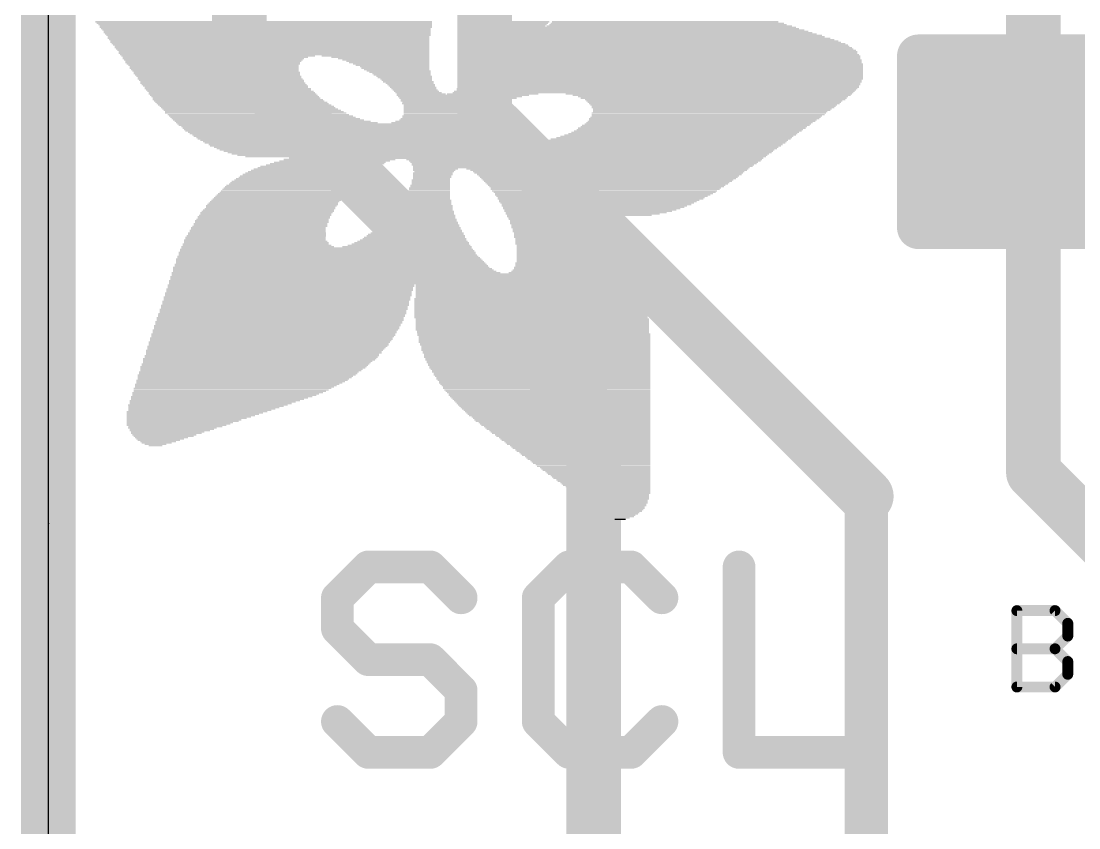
# Model space of a CAD drawing. Extents: x -0.1 to 23, y -0.1 to 20.4.
# Drawn here: x -0.127 to 4.8, y 3.662 to 7.42 of the extents above; entities that cross this region are included whole.
import ezdxf

# ---------------------------------------------------------------- set-up
doc = ezdxf.new("R2010")
doc.units = 0
for name, color, linetype in [('1', 12, 'CONTINUOUS'), ('16', 132, 'CONTINUOUS'), ('20', 53, 'CONTINUOUS'), ('21', 40, 'CONTINUOUS'), ('23', 53, 'CONTINUOUS'), ('27', 253, 'CONTINUOUS'), ('51', 253, 'CONTINUOUS')]:
    doc.layers.add(name, color=color, linetype=linetype)

# ---------------------------------------------------------------- blocks, each defined once
blk = doc.blocks.new('RECT')
blk.add_solid([(-0.5, -0.5), (0.5, -0.5), (-0.5, 0.5), (0.5, 0.5)])
blk = doc.blocks.new('RECT160000X203200R20')
at = {"const_width": 0.1}
blk.add_lwpolyline([(0.45, -0.535), (0.45, 0.535, 0.4142), (0.4, 0.585), (-0.4, 0.585, 0.4142), (-0.45, 0.535), (-0.45, -0.535, 0.4142), (-0.4, -0.585), (0.4, -0.585, 0.4142)], format="xyb", close=True, dxfattribs=at)
blk.add_solid([(-0.425, -0.56), (0.425, -0.56), (-0.425, 0.56), (0.425, 0.56)])

msp = doc.modelspace()

# ---------------------------------------------------------------- linework, layer by layer
at = {"layer": '1'}
for points, const_width in [([(0.889, 11.938), (0.889, 7.239)], 0.254), ([(2.032, 10.922), (2.032, 6.985)], 0.254), ([(4.588, 6.858), (4.588, 8.112)], 0.254), ([(0.889, 7.239), (2.54, 5.588)], 0.254), ([(2.032, 6.985), (3.81, 5.207)], 0.254), ([(4.588, 6.858), (4.588, 5.318)], 0.254), ([(2.54, 5.588), (2.54, 2.54)], 0.254), ([(4.588, 5.318), (5.08, 4.826)], 0.254), ([(3.81, 5.207), (3.81, 1.016)], 0.2032)]:
    msp.add_lwpolyline(points, dxfattribs=dict(at, const_width=const_width))
for points, const_width in [([(0.9339, 7.2839, 1), (0.8441, 7.1941)], 0.127), ([(0.8255, 7.239, 1), (0.9525, 7.239)], 0.127), ([(2.0769, 7.0299, 1), (1.9871, 6.9401)], 0.127), ([(1.9685, 6.985, 1), (2.0955, 6.985)], 0.127), ([(4.6515, 6.858, 1), (4.5245, 6.858)], 0.127), ([(4.5245, 6.858, 1), (4.6515, 6.858)], 0.127), ([(2.6035, 5.588, 1), (2.4765, 5.588)], 0.127), ([(2.4951, 5.5431, 1), (2.5849, 5.6329)], 0.127), ([(4.6329, 5.3629, 1), (4.5431, 5.2731)], 0.127), ([(4.5245, 5.318, 1), (4.6515, 5.318)], 0.127), ([(3.7651, 5.1621, 1), (3.8549, 5.2519)], 0.127), ([(3.8608, 5.207, 1), (3.7592, 5.207)], 0.1016)]:
    msp.add_lwpolyline(points, format="xyb", dxfattribs=dict(at, const_width=const_width))
at = {"layer": '16', "const_width": 0.254}
msp.add_lwpolyline([(0, 0), (0, 20.32)], dxfattribs=at)
at = {"layer": '20'}
msp.add_line((0, 2.54), (0, 17.78), dxfattribs=at)
at = {"layer": '21', "const_width": 0.1524}
for points in [[(1.4903, 4.8775), (1.3462, 4.7335)], [(1.7784, 4.8775), (1.4903, 4.8775)], [(1.9224, 4.7335), (1.7784, 4.8775)], [(2.4258, 4.8775), (2.2817, 4.7335)], [(2.7139, 4.8775), (2.4258, 4.8775)], [(2.8579, 4.7335), (2.7139, 4.8775)], [(3.2172, 4.8775), (3.2172, 4.0132)], [(1.3462, 4.7335), (1.3462, 4.5894)], [(2.2817, 4.7335), (2.2817, 4.1573)], [(1.3462, 4.5894), (1.4903, 4.4454)], [(1.4903, 4.4454), (1.7784, 4.4454)], [(1.7784, 4.4454), (1.9224, 4.3013)], [(1.9224, 4.3013), (1.9224, 4.1573)], [(1.4903, 4.0132), (1.3462, 4.1573)], [(1.9224, 4.1573), (1.7784, 4.0132)], [(2.2817, 4.1573), (2.4258, 4.0132)], [(2.7139, 4.0132), (2.8579, 4.1573)], [(1.7784, 4.0132), (1.4903, 4.0132)], [(2.4258, 4.0132), (2.7139, 4.0132)], [(3.2172, 4.0132), (3.7935, 4.0132)]]:
    msp.add_lwpolyline(points, dxfattribs=at)
at = {"layer": '21', "const_width": 0.0762}
for points in [[(1.4903, 4.9156, 1), (1.4903, 4.8394)], [(1.5172, 4.8506, 1), (1.4633, 4.9045)], [(1.8053, 4.9045, 1), (1.7514, 4.8506)], [(1.7784, 4.8394, 1), (1.7784, 4.9156)], [(2.4258, 4.9156, 1), (2.4258, 4.8394)], [(2.4527, 4.8506, 1), (2.3988, 4.9045)], [(2.7408, 4.9045, 1), (2.6869, 4.8506)], [(2.7139, 4.8394, 1), (2.7139, 4.9156)], [(3.2553, 4.8775, 1), (3.1791, 4.8775)], [(1.3843, 4.7335, 1), (1.3081, 4.7335)], [(1.3193, 4.7604, 1), (1.3731, 4.7065)], [(1.8955, 4.7065, 1), (1.9494, 4.7604)], [(2.3198, 4.7335, 1), (2.2436, 4.7335)], [(2.2548, 4.7604, 1), (2.3087, 4.7065)], [(2.831, 4.7065, 1), (2.8849, 4.7604)], [(1.3731, 4.6164, 1), (1.3193, 4.5625)], [(1.3081, 4.5894, 1), (1.3843, 4.5894)], [(1.4903, 4.4835, 1), (1.4903, 4.4073)], [(1.4633, 4.4184, 1), (1.5172, 4.4723)], [(1.8053, 4.4723, 1), (1.7514, 4.4184)], [(1.7784, 4.4073, 1), (1.7784, 4.4835)], [(1.9605, 4.3013, 1), (1.8843, 4.3013)], [(1.8955, 4.2744, 1), (1.9494, 4.3283)], [(1.3731, 4.1842, 1), (1.3193, 4.1303)], [(1.8843, 4.1573, 1), (1.9605, 4.1573)], [(1.9494, 4.1303, 1), (1.8955, 4.1842)], [(2.3087, 4.1842, 1), (2.2548, 4.1303)], [(2.2436, 4.1573, 1), (2.3198, 4.1573)], [(2.8849, 4.1303, 1), (2.831, 4.1842)], [(1.4903, 4.0513, 1), (1.4903, 3.9751)], [(1.7784, 3.9751, 1), (1.7784, 4.0513)], [(2.4258, 4.0513, 1), (2.4258, 3.9751)], [(2.7139, 3.9751, 1), (2.7139, 4.0513)], [(3.2172, 4.0513, 1), (3.2172, 3.9751)], [(3.7935, 3.9751, 1), (3.7935, 4.0513)], [(1.4633, 3.9863, 1), (1.5172, 4.0401)], [(1.7514, 4.0401, 1), (1.8053, 3.9863)], [(2.3988, 3.9863, 1), (2.4527, 4.0401)], [(2.6869, 4.0401, 1), (2.7408, 3.9863)], [(3.1791, 4.0132, 1), (3.2553, 4.0132)]]:
    msp.add_lwpolyline(points, format="xyb", dxfattribs=at)
at = {"layer": '23'}
msp.add_point((0, 5.08), dxfattribs=at)
at = {"layer": '27', "const_width": 0.0508}
for points in [[(4.5112, 4.318), (4.5112, 4.6739)], [(4.5112, 4.6739), (4.6891, 4.6739)], [(4.6891, 4.6739), (4.7484, 4.6146)], [(4.7484, 4.6146), (4.7484, 4.5553)], [(4.7484, 4.5553), (4.6891, 4.496)], [(4.5112, 4.496), (4.6891, 4.496)], [(4.6891, 4.496), (4.7484, 4.4366)], [(4.7484, 4.4366), (4.7484, 4.3773)], [(4.7484, 4.3773), (4.6891, 4.318)], [(4.6891, 4.318), (4.5112, 4.318)]]:
    msp.add_lwpolyline(points, dxfattribs=at)
at = {"layer": '27', "const_width": 0.0254}
for points in [[(4.5239, 4.6739, 1), (4.4985, 4.6739)], [(4.5112, 4.6866, 1), (4.5112, 4.6612)], [(4.6981, 4.6829, 1), (4.6801, 4.6649)], [(4.6891, 4.6612, 1), (4.6891, 4.6866)], [(4.7611, 4.6146, 1), (4.7357, 4.6146)], [(4.7394, 4.6056, 1), (4.7574, 4.6236)], [(4.7357, 4.5553, 1), (4.7611, 4.5553)], [(4.7574, 4.5463, 1), (4.7394, 4.5642)], [(4.5112, 4.5087, 1), (4.5112, 4.4833)], [(4.6981, 4.5049, 1), (4.6801, 4.487)], [(4.6801, 4.5049, 1), (4.6981, 4.487)], [(4.6891, 4.4833, 1), (4.6891, 4.5087)], [(4.7611, 4.4366, 1), (4.7357, 4.4366)], [(4.7394, 4.4277, 1), (4.7574, 4.4456)], [(4.7357, 4.3773, 1), (4.7611, 4.3773)], [(4.7574, 4.3683, 1), (4.7394, 4.3863)], [(4.5112, 4.3307, 1), (4.5112, 4.3053)], [(4.6801, 4.327, 1), (4.6981, 4.309)], [(4.6891, 4.3053, 1), (4.6891, 4.3307)], [(4.4985, 4.318, 1), (4.5239, 4.318)]]:
    msp.add_lwpolyline(points, format="xyb", dxfattribs=at)

# ---------------------------------------------------------------- block references
at = {"layer": '1', "rotation": 90}
msp.add_blockref('RECT160000X203200R20', (4.588, 6.858), dxfattribs=at)
at = {"layer": '21'}
for p, xscale, yscale in [((1.0033, 7.4168), 1.5684, 0.0064), ((1.0065, 7.4104), 1.5621, 0.0063), ((1.0097, 7.4041), 1.5557, 0.0064), ((1.0128, 7.3978), 1.5494, 0.0063), ((1.0128, 7.3914), 1.5494, 0.0064), ((2.1685, 7.4168), 0.3302, 0.0064), ((2.1654, 7.4104), 0.3239, 0.0063), ((2.1622, 7.4041), 0.3175, 0.0064), ((2.159, 7.3978), 0.3112, 0.0063), ((2.7432, 7.3914), 1.4796, 0.0064), ((2.8924, 7.3978), 1.143, 0.0063), ((2.8861, 7.4041), 1.1049, 0.0064), ((2.8829, 7.4104), 1.0858, 0.0063), ((2.8734, 7.4168), 1.0541, 0.0064), ((1.0129, 7.3851), 1.5367, 0.0063), ((1.016, 7.3787), 1.5304, 0.0064), ((1.0192, 7.3723), 1.524, 0.0063), ((1.0192, 7.366), 1.524, 0.0064), ((1.0224, 7.3597), 1.5177, 0.0063), ((1.0255, 7.3533), 1.5113, 0.0064), ((1.0255, 7.347), 1.4986, 0.0063), ((1.0255, 7.3406), 1.4986, 0.0064), ((2.8067, 7.347), 1.6192, 0.0063), ((2.8194, 7.3406), 1.6446, 0.0064), ((2.7496, 7.3851), 1.4923, 0.0063), ((2.7623, 7.3787), 1.5177, 0.0064), ((2.7717, 7.3723), 1.5367, 0.0063), ((2.7813, 7.366), 1.5558, 0.0064), ((2.7908, 7.3597), 1.5748, 0.0063), ((2.8035, 7.3533), 1.6002, 0.0064), ((1.0287, 7.3342), 1.4922, 0.0063), ((1.0319, 7.3279), 1.4859, 0.0064), ((1.0319, 7.3216), 1.4859, 0.0063), ((1.0351, 7.3152), 1.4795, 0.0064), ((1.0382, 7.3089), 1.4732, 0.0063), ((1.0414, 7.3025), 1.4668, 0.0064), ((1.0414, 7.2961), 1.4668, 0.0063), ((1.0446, 7.2898), 1.4605, 0.0064), ((2.867, 7.2961), 1.7526, 0.0063), ((2.8702, 7.2898), 1.759, 0.0064), ((2.8607, 7.3025), 1.7399, 0.0064), ((2.8384, 7.3279), 1.6827, 0.0064), ((2.8448, 7.3216), 1.6954, 0.0063), ((2.8544, 7.3152), 1.7145, 0.0064), ((2.8607, 7.3089), 1.7272, 0.0063), ((2.829, 7.3342), 1.6637, 0.0063), ((1.0477, 7.2835), 1.4541, 0.0063), ((1.0509, 7.2771), 1.4478, 0.0064), ((1.0509, 7.2708), 1.4478, 0.0063), ((1.0541, 7.2644), 1.4414, 0.0064), ((0.7906, 7.2581), 0.9017, 0.0063), ((0.7779, 7.2517), 0.8636, 0.0064), ((0.7684, 7.2454), 0.8445, 0.0063), ((1.524, 7.2581), 0.5016, 0.0063), ((1.5462, 7.2517), 0.4572, 0.0064), ((1.5621, 7.2454), 0.4254, 0.0063), ((2.8797, 7.2454), 1.8034, 0.0063), ((2.8765, 7.2771), 1.7843, 0.0064), ((2.8765, 7.2708), 1.7843, 0.0063), ((2.8798, 7.2644), 1.7907, 0.0064), ((2.8829, 7.2581), 1.797, 0.0063), ((2.8829, 7.2517), 1.797, 0.0064), ((2.8765, 7.2835), 1.7717, 0.0063), ((0.7684, 7.239), 0.8319, 0.0064), ((0.7684, 7.2327), 0.8191, 0.0063), ((0.7652, 7.2263), 0.8128, 0.0064), ((0.7684, 7.22), 0.8065, 0.0063), ((0.7684, 7.2136), 0.7937, 0.0064), ((0.7715, 7.2073), 0.7874, 0.0063), ((0.7715, 7.2009), 0.7874, 0.0064), ((0.7747, 7.1946), 0.781, 0.0063), ((1.5716, 7.239), 0.4064, 0.0064), ((1.5812, 7.2327), 0.3873, 0.0063), ((1.5875, 7.2263), 0.3746, 0.0064), ((1.597, 7.22), 0.3556, 0.0063), ((1.6034, 7.2136), 0.3429, 0.0064), ((1.6129, 7.2073), 0.3238, 0.0063), ((1.616, 7.2009), 0.3175, 0.0064), ((1.6224, 7.1946), 0.3048, 0.0063), ((2.8765, 7.1946), 1.8351, 0.0063), ((2.8797, 7.2073), 1.8288, 0.0063), ((2.8797, 7.2009), 1.8288, 0.0064), ((2.8798, 7.2327), 1.8161, 0.0063), ((2.8798, 7.2263), 1.8161, 0.0064), ((2.8829, 7.22), 1.8224, 0.0063), ((2.8829, 7.2136), 1.8224, 0.0064), ((2.8829, 7.239), 1.8098, 0.0064), ((0.7779, 7.1882), 0.7747, 0.0064), ((0.7843, 7.1819), 0.7747, 0.0063), ((0.7843, 7.1755), 0.7747, 0.0064), ((0.7874, 7.1692), 0.7684, 0.0063), ((0.7938, 7.1628), 0.7683, 0.0064), ((0.7969, 7.1565), 0.762, 0.0063), ((0.8001, 7.1501), 0.7684, 0.0064), ((0.8065, 7.1438), 0.7683, 0.0063), ((1.632, 7.1882), 0.2985, 0.0064), ((1.6383, 7.1819), 0.2858, 0.0063), ((1.6447, 7.1755), 0.2731, 0.0064), ((1.6479, 7.1692), 0.2667, 0.0063), ((1.6574, 7.1628), 0.2603, 0.0064), ((1.6605, 7.1565), 0.254, 0.0063), ((1.6669, 7.1501), 0.2413, 0.0064), ((1.6701, 7.1438), 0.2349, 0.0063), ((2.8607, 7.1438), 1.8542, 0.0063), ((2.867, 7.1565), 1.8542, 0.0063), ((2.867, 7.1501), 1.8542, 0.0064), ((2.8702, 7.1692), 1.8478, 0.0063), ((2.8702, 7.1628), 1.8478, 0.0064), ((2.8734, 7.1819), 1.8415, 0.0063), ((2.8734, 7.1755), 1.8415, 0.0064), ((2.8765, 7.1882), 1.8351, 0.0064), ((0.8096, 7.1374), 0.762, 0.0064), ((0.8128, 7.1311), 0.7684, 0.0063), ((0.8192, 7.1247), 0.7683, 0.0064), ((0.8255, 7.1184), 0.7684, 0.0063), ((0.8287, 7.112), 0.762, 0.0064), ((0.8351, 7.1057), 0.7747, 0.0063), ((0.8382, 7.0993), 0.7684, 0.0064), ((0.8478, 7.093), 0.7747, 0.0063), ((1.6764, 7.1374), 0.235, 0.0064), ((1.6828, 7.1311), 0.2223, 0.0063), ((1.6891, 7.1247), 0.2222, 0.0064), ((1.6923, 7.1184), 0.2159, 0.0063), ((1.6986, 7.112), 0.2159, 0.0064), ((1.7018, 7.1057), 0.2096, 0.0063), ((1.7082, 7.0993), 0.2095, 0.0064), ((1.7145, 7.093), 0.2096, 0.0063), ((2.8226, 7.093), 1.8669, 0.0063), ((2.8321, 7.0993), 1.8606, 0.0064), ((2.8353, 7.1057), 1.8669, 0.0063), ((2.8448, 7.1184), 1.8606, 0.0063), ((2.8448, 7.112), 1.8606, 0.0064), ((2.8512, 7.1247), 1.8605, 0.0064), ((2.8543, 7.1311), 1.8542, 0.0063), ((2.8607, 7.1374), 1.8542, 0.0064), ((0.8541, 7.0866), 0.7747, 0.0064), ((0.8573, 7.0803), 0.7811, 0.0063), ((0.8636, 7.0739), 0.781, 0.0064), ((0.87, 7.0676), 0.7811, 0.0063), ((0.8763, 7.0612), 0.781, 0.0064), ((0.8827, 7.0549), 0.7937, 0.0063), ((0.889, 7.0485), 0.7938, 0.0064), ((1.7241, 7.0866), 0.2159, 0.0064), ((1.7367, 7.0803), 0.2286, 0.0063), ((1.9304, 7.0739), 0.616, 0.0064), ((1.9177, 7.0676), 0.5778, 0.0063), ((1.9082, 7.0612), 0.5461, 0.0064), ((1.8923, 7.0485), 0.5016, 0.0064), ((1.8987, 7.0549), 0.5143, 0.0063), ((2.0701, 7.0803), 0.4254, 0.0063), ((2.8163, 7.0866), 1.8669, 0.0064), ((3.0766, 7.0803), 1.3335, 0.0063), ((3.0893, 7.0739), 1.2954, 0.0064), ((3.0957, 7.0676), 1.2573, 0.0063), ((3.0988, 7.0612), 1.2382, 0.0064), ((3.1052, 7.0549), 1.2129, 0.0063), ((3.102, 7.0485), 1.1938, 0.0064), ((0.8986, 7.0422), 0.8001, 0.0063), ((0.9049, 7.0358), 0.8001, 0.0064), ((0.9144, 7.0295), 0.8064, 0.0063), ((0.9239, 7.0231), 0.8128, 0.0064), ((0.9303, 7.0168), 0.8128, 0.0063), ((0.9398, 7.0104), 0.8192, 0.0064), ((0.9494, 7.0041), 0.8255, 0.0063), ((0.9589, 6.9977), 0.8319, 0.0064), ((1.886, 7.0422), 0.4763, 0.0063), ((1.8796, 7.0358), 0.4636, 0.0064), ((1.8733, 7.0295), 0.4381, 0.0063), ((1.8701, 7.0231), 0.4318, 0.0064), ((1.8638, 7.0168), 0.4191, 0.0063), ((1.8574, 7.0104), 0.4064, 0.0064), ((1.8542, 7.0041), 0.4, 0.0063), ((1.8478, 6.9977), 0.3873, 0.0064), ((3.1019, 7.0422), 1.1811, 0.0063), ((3.102, 7.0358), 1.1684, 0.0064), ((3.0988, 7.0295), 1.1494, 0.0063), ((3.0988, 7.0231), 1.1366, 0.0064), ((3.0957, 7.0168), 1.1303, 0.0063), ((3.0925, 7.0104), 1.1113, 0.0064), ((3.0829, 6.9977), 1.0922, 0.0064), ((3.0893, 7.0041), 1.1049, 0.0063), ((0.9652, 6.9914), 0.8446, 0.0063), ((0.9779, 6.985), 0.8446, 0.0064), ((0.9906, 6.9787), 0.8572, 0.0063), ((1.0001, 6.9723), 0.8636, 0.0064), ((1.0129, 6.966), 0.8763, 0.0063), ((1.0255, 6.9596), 0.889, 0.0064), ((1.0446, 6.9533), 0.9144, 0.0063), ((1.0636, 6.9469), 0.9398, 0.0064), ((1.8002, 6.9469), 0.4064, 0.0064), ((1.813, 6.9533), 0.3937, 0.0063), ((1.8225, 6.9596), 0.3747, 0.0064), ((1.8288, 6.966), 0.3746, 0.0063), ((1.8352, 6.9787), 0.3747, 0.0063), ((1.832, 6.9723), 0.3683, 0.0064), ((1.8447, 6.9914), 0.381, 0.0063), ((1.8415, 6.985), 0.3746, 0.0064), ((3.0322, 6.9469), 1.0541, 0.0064), ((3.0417, 6.9533), 1.0605, 0.0063), ((3.0544, 6.966), 1.0731, 0.0063), ((3.048, 6.9596), 1.0604, 0.0064), ((3.0607, 6.9723), 1.0732, 0.0064), ((3.0766, 6.9914), 1.0922, 0.0063), ((3.0734, 6.985), 1.0858, 0.0064), ((3.0671, 6.9787), 1.0731, 0.0063), ((1.3017, 6.9405), 1.4033, 0.0063), ((1.3049, 6.9342), 1.397, 0.0064), ((1.3113, 6.9279), 1.3843, 0.0063), ((1.3145, 6.9215), 1.3779, 0.0064), ((1.3176, 6.9152), 1.3716, 0.0063), ((1.324, 6.9088), 1.3716, 0.0064), ((1.3304, 6.9024), 1.3589, 0.0063), ((1.3367, 6.8961), 1.3589, 0.0064), ((2.9559, 6.8961), 1.0668, 0.0064), ((2.9655, 6.9024), 1.0605, 0.0063), ((2.9782, 6.9088), 1.0605, 0.0064), ((2.9877, 6.9152), 1.0541, 0.0063), ((2.9972, 6.9215), 1.0604, 0.0064), ((3.0068, 6.9279), 1.0541, 0.0063), ((3.0163, 6.9342), 1.0605, 0.0064), ((3.0257, 6.9405), 1.0541, 0.0063), ((1.3462, 6.8898), 1.3526, 0.0063), ((1.3558, 6.8834), 1.3589, 0.0064), ((1.3653, 6.8771), 1.3525, 0.0063), ((1.378, 6.8707), 1.3653, 0.0064), ((1.3907, 6.8643), 1.3653, 0.0063), ((1.4129, 6.858), 1.3843, 0.0064), ((1.4383, 6.8517), 1.4224, 0.0063), ((2.0828, 6.8453), 2.6734, 0.0064), ((2.8321, 6.8517), 1.2002, 0.0063), ((2.8607, 6.858), 1.1557, 0.0064), ((2.8829, 6.8643), 1.124, 0.0063), ((2.8988, 6.8707), 1.1176, 0.0064), ((2.9146, 6.8771), 1.0985, 0.0063), ((2.9274, 6.8834), 1.0859, 0.0064), ((2.9432, 6.8898), 1.0795, 0.0063), ((2.0828, 6.839), 2.6606, 0.0063), ((2.0859, 6.8326), 2.6289, 0.0064), ((2.0892, 6.8262), 2.6099, 0.0063), ((2.0892, 6.8199), 2.5845, 0.0064), ((2.0955, 6.8136), 2.559, 0.0063), ((2.1019, 6.8072), 2.5337, 0.0064), ((2.1051, 6.8009), 2.5019, 0.0063), ((2.1145, 6.7945), 2.4701, 0.0064), ((2.1305, 6.7881), 2.4257, 0.0063), ((1.2795, 6.75), 0.5334, 0.0063), ((1.2986, 6.7564), 0.5334, 0.0064), ((1.3113, 6.7628), 0.5207, 0.0063), ((1.3335, 6.7691), 0.5144, 0.0064), ((1.3558, 6.7755), 0.5207, 0.0063), ((2.2257, 6.7818), 2.2098, 0.0064), ((2.4956, 6.7755), 1.6573, 0.0063), ((2.4988, 6.7691), 1.6383, 0.0064), ((2.4956, 6.7628), 1.6193, 0.0063), ((2.4892, 6.75), 1.5938, 0.0063), ((2.4956, 6.7564), 1.6065, 0.0064), ((1.1811, 6.6993), 0.5778, 0.0063), ((1.1938, 6.7056), 0.5778, 0.0064), ((1.2034, 6.712), 0.5715, 0.0063), ((1.2128, 6.7183), 0.5651, 0.0064), ((1.2256, 6.7247), 0.5651, 0.0063), ((1.2351, 6.731), 0.5588, 0.0064), ((1.251, 6.7374), 0.5525, 0.0063), ((1.2637, 6.7437), 0.5525, 0.0064), ((2.4892, 6.7437), 1.5812, 0.0064), ((2.4829, 6.7374), 1.5685, 0.0063), ((1.8034, 6.731), 0.2096, 0.0064), ((1.7971, 6.7247), 0.1969, 0.0063), ((1.7907, 6.712), 0.1842, 0.0063), ((1.7907, 6.7056), 0.1842, 0.0064), ((1.7875, 6.6993), 0.1778, 0.0063), ((1.7971, 6.7183), 0.1841, 0.0064), ((2.6035, 6.731), 1.3144, 0.0064), ((2.6099, 6.7247), 1.2891, 0.0063), ((2.6099, 6.7183), 1.2637, 0.0064), ((2.6099, 6.712), 1.2509, 0.0063), ((2.6131, 6.7056), 1.2319, 0.0064), ((2.6099, 6.6993), 1.2129, 0.0063), ((1.1208, 6.6485), 0.5969, 0.0063), ((1.124, 6.6548), 0.5905, 0.0064), ((1.1367, 6.6612), 0.5905, 0.0063), ((1.1398, 6.6675), 0.5842, 0.0064), ((1.1494, 6.6739), 0.5905, 0.0063), ((1.1589, 6.6802), 0.5842, 0.0064), ((1.1652, 6.6866), 0.5842, 0.0063), ((1.1747, 6.6929), 0.5779, 0.0064), ((1.778, 6.6548), 0.1842, 0.0064), ((1.778, 6.6485), 0.1842, 0.0063), ((1.7812, 6.6802), 0.1778, 0.0064), ((1.7812, 6.6739), 0.1778, 0.0063), ((1.7812, 6.6675), 0.1778, 0.0064), ((1.7812, 6.6612), 0.1778, 0.0063), ((1.7875, 6.6929), 0.1778, 0.0064), ((1.7844, 6.6866), 0.1715, 0.0063), ((2.6099, 6.6929), 1.2001, 0.0064), ((2.6099, 6.6866), 1.1875, 0.0063), ((2.6067, 6.6802), 1.1684, 0.0064), ((2.6067, 6.6739), 1.1557, 0.0063), ((2.6035, 6.6675), 1.1366, 0.0064), ((2.6035, 6.6612), 1.124, 0.0063), ((2.6004, 6.6548), 1.1049, 0.0064), ((2.6003, 6.6485), 1.0922, 0.0063), ((1.0764, 6.604), 0.5969, 0.0064), ((1.0827, 6.6104), 0.5969, 0.0063), ((1.0891, 6.6167), 0.5969, 0.0064), ((1.0954, 6.6231), 0.5969, 0.0063), ((1.1018, 6.6294), 0.5969, 0.0064), ((1.108, 6.6358), 0.5969, 0.0063), ((1.1145, 6.6421), 0.5969, 0.0064), ((1.7653, 6.604), 0.2096, 0.0064), ((1.7685, 6.6167), 0.2032, 0.0064), ((1.7685, 6.6104), 0.2032, 0.0063), ((1.7717, 6.6294), 0.1969, 0.0064), ((1.7717, 6.6231), 0.1969, 0.0063), ((1.7749, 6.6421), 0.1905, 0.0064), ((1.7749, 6.6358), 0.1905, 0.0063), ((2.5972, 6.6421), 1.0731, 0.0064), ((2.594, 6.6358), 1.0668, 0.0063), ((2.5908, 6.6294), 1.0478, 0.0064), ((2.5908, 6.6231), 1.035, 0.0063), ((2.5876, 6.6167), 1.016, 0.0064), ((2.5813, 6.6104), 1.0033, 0.0063), ((2.5781, 6.604), 0.9842, 0.0064), ((1.0382, 6.5596), 0.6096, 0.0063), ((1.0351, 6.5532), 0.6033, 0.0064), ((1.0446, 6.5659), 0.6096, 0.0064), ((1.0477, 6.5723), 0.6033, 0.0063), ((1.0541, 6.5786), 0.6032, 0.0064), ((1.0605, 6.585), 0.6033, 0.0063), ((1.0668, 6.5913), 0.6032, 0.0064), ((1.0699, 6.5977), 0.5969, 0.0063), ((1.7526, 6.5532), 0.2604, 0.0064), ((1.7558, 6.5596), 0.254, 0.0063), ((1.7558, 6.5659), 0.2413, 0.0064), ((1.759, 6.5786), 0.2349, 0.0064), ((1.759, 6.5723), 0.2349, 0.0063), ((1.7621, 6.585), 0.2286, 0.0063), ((1.7622, 6.5977), 0.2159, 0.0063), ((1.7622, 6.5913), 0.2159, 0.0064), ((2.5749, 6.5977), 0.9652, 0.0063), ((2.5718, 6.5913), 0.9589, 0.0064), ((2.5654, 6.585), 0.9334, 0.0063), ((2.5591, 6.5786), 0.9207, 0.0064), ((2.2765, 6.5723), 0.3429, 0.0063), ((2.2892, 6.5596), 0.3556, 0.0063), ((2.2829, 6.5659), 0.3429, 0.0064), ((2.2987, 6.5532), 0.362, 0.0064), ((2.7369, 6.5723), 0.5397, 0.0063), ((2.7369, 6.5659), 0.5143, 0.0064), ((2.7337, 6.5596), 0.4826, 0.0063), ((2.7369, 6.5532), 0.4509, 0.0064), ((1.0033, 6.5088), 0.616, 0.0063), ((1.0033, 6.5024), 0.616, 0.0064), ((1.0097, 6.5151), 0.6159, 0.0064), ((1.016, 6.5278), 0.616, 0.0064), ((1.0128, 6.5215), 0.6096, 0.0063), ((1.0224, 6.5342), 0.6159, 0.0063), ((1.0255, 6.5405), 0.6096, 0.0064), ((1.0319, 6.5469), 0.6096, 0.0063), ((1.7399, 6.5088), 0.3112, 0.0063), ((1.7399, 6.5024), 0.3112, 0.0064), ((1.7431, 6.5151), 0.3048, 0.0064), ((1.743, 6.5215), 0.2921, 0.0063), ((1.7463, 6.5278), 0.2857, 0.0064), ((1.7494, 6.5342), 0.2794, 0.0063), ((1.7495, 6.5405), 0.2667, 0.0064), ((1.7526, 6.5469), 0.2604, 0.0063), ((2.3018, 6.5469), 0.3683, 0.0063), ((2.3114, 6.5405), 0.3746, 0.0064), ((2.3146, 6.5342), 0.381, 0.0063), ((2.3241, 6.5278), 0.3874, 0.0064), ((2.3273, 6.5215), 0.3937, 0.0063), ((2.3337, 6.5151), 0.3937, 0.0064), ((2.34, 6.5088), 0.4064, 0.0063), ((2.3463, 6.5024), 0.4064, 0.0064), ((2.7369, 6.5469), 0.4127, 0.0063), ((2.7369, 6.5405), 0.3747, 0.0064), ((2.7369, 6.5342), 0.3365, 0.0063), ((2.7336, 6.5278), 0.2921, 0.0064), ((2.7305, 6.5215), 0.235, 0.0063), ((2.7305, 6.5151), 0.1588, 0.0064), ((0.9779, 6.458), 0.6286, 0.0063), ((0.9779, 6.4516), 0.6286, 0.0064), ((0.9843, 6.4643), 0.6287, 0.0064), ((0.9875, 6.477), 0.6223, 0.0064), ((0.9875, 6.4707), 0.6223, 0.0063), ((0.9938, 6.4897), 0.6223, 0.0064), ((0.9938, 6.4834), 0.6223, 0.0063), ((0.997, 6.4961), 0.6159, 0.0063), ((1.7241, 6.4516), 0.3937, 0.0064), ((1.7272, 6.458), 0.3874, 0.0063), ((1.7272, 6.4643), 0.3746, 0.0064), ((1.7304, 6.4707), 0.3683, 0.0063), ((1.7304, 6.477), 0.3556, 0.0064), ((1.7336, 6.4834), 0.3493, 0.0063), ((1.7367, 6.4961), 0.3302, 0.0063), ((1.7367, 6.4897), 0.3302, 0.0064), ((2.3527, 6.4961), 0.4191, 0.0063), ((2.3622, 6.4834), 0.4254, 0.0063), ((2.3654, 6.477), 0.4318, 0.0064), ((2.3591, 6.4897), 0.4191, 0.0064), ((2.3749, 6.4707), 0.4382, 0.0063), ((2.378, 6.4643), 0.4445, 0.0064), ((2.3813, 6.458), 0.4509, 0.0063), ((2.3876, 6.4516), 0.4508, 0.0064), ((0.9652, 6.4135), 0.654, 0.0064), ((0.9652, 6.4072), 0.654, 0.0063), ((0.9684, 6.4199), 0.6477, 0.0063), ((0.9716, 6.4325), 0.6413, 0.0063), ((0.9716, 6.4262), 0.6413, 0.0064), ((0.9747, 6.4453), 0.635, 0.0063), ((0.9747, 6.4389), 0.635, 0.0064), ((1.705, 6.4072), 0.4826, 0.0063), ((1.705, 6.4135), 0.4699, 0.0064), ((1.7113, 6.4199), 0.4572, 0.0063), ((1.7114, 6.4262), 0.4445, 0.0064), ((1.7177, 6.4325), 0.4318, 0.0063), ((1.7177, 6.4389), 0.4191, 0.0064), ((1.7208, 6.4453), 0.4127, 0.0063), ((2.3908, 6.4453), 0.4572, 0.0063), ((2.394, 6.4389), 0.4635, 0.0064), ((2.4066, 6.4135), 0.4763, 0.0064), ((2.4003, 6.4325), 0.4636, 0.0063), ((2.4035, 6.4262), 0.4699, 0.0064), ((2.4035, 6.4199), 0.4699, 0.0063), ((2.413, 6.4072), 0.4762, 0.0063), ((1.2954, 6.3563), 1.3652, 0.0063), ((0.9747, 6.3691), 0.7112, 0.0063), ((1.2954, 6.3627), 1.3526, 0.0064), ((0.9652, 6.3818), 0.6794, 0.0063), ((0.9716, 6.3754), 0.6921, 0.0064), ((0.962, 6.4008), 0.6604, 0.0064), ((0.9652, 6.3944), 0.6668, 0.0063), ((0.9684, 6.3881), 0.6731, 0.0064), ((1.6701, 6.3691), 0.6033, 0.0063), ((1.6796, 6.3754), 0.5715, 0.0064), ((1.686, 6.3818), 0.5461, 0.0063), ((1.6923, 6.3881), 0.5334, 0.0064), ((1.6955, 6.3944), 0.5143, 0.0063), ((1.6986, 6.4008), 0.4953, 0.0064), ((2.4162, 6.4008), 0.4826, 0.0064), ((2.4194, 6.3944), 0.4889, 0.0063), ((2.4194, 6.3881), 0.4889, 0.0064), ((2.4226, 6.3818), 0.4953, 0.0063), ((2.4289, 6.3754), 0.4953, 0.0064), ((2.4352, 6.3563), 0.508, 0.0063), ((2.4321, 6.3691), 0.5017, 0.0063), ((2.4321, 6.3627), 0.5017, 0.0064), ((1.3049, 6.3119), 1.4224, 0.0064), ((1.3081, 6.3056), 1.4288, 0.0063), ((1.3017, 6.3246), 1.4033, 0.0064), ((1.305, 6.3182), 1.4097, 0.0063), ((1.2986, 6.3437), 1.3843, 0.0063), ((1.2986, 6.3373), 1.3843, 0.0064), ((1.3017, 6.331), 1.3907, 0.0063), ((1.2986, 6.35), 1.3716, 0.0064), ((2.4352, 6.35), 0.508, 0.0064), ((2.4384, 6.3437), 0.5144, 0.0063), ((2.4447, 6.3246), 0.5271, 0.0064), ((2.4447, 6.3182), 0.5271, 0.0063), ((2.4479, 6.3119), 0.5334, 0.0064), ((2.4479, 6.3056), 0.5334, 0.0063), ((2.4416, 6.3373), 0.5207, 0.0064), ((2.4416, 6.331), 0.5207, 0.0063), ((1.3176, 6.2738), 1.4732, 0.0064), ((1.3239, 6.2675), 1.4859, 0.0063), ((1.3272, 6.2611), 1.4923, 0.0064), ((1.3335, 6.2548), 1.505, 0.0063), ((1.3176, 6.2801), 1.4605, 0.0063), ((1.3145, 6.2865), 1.4541, 0.0064), ((1.3113, 6.2992), 1.4351, 0.0064), ((1.3145, 6.2929), 1.4415, 0.0063), ((2.4479, 6.2548), 0.5842, 0.0063), ((2.4511, 6.2611), 0.5778, 0.0064), ((2.4511, 6.2738), 0.5652, 0.0064), ((2.4511, 6.2675), 0.5652, 0.0063), ((2.448, 6.2929), 0.5461, 0.0063), ((2.4511, 6.2865), 0.5524, 0.0064), ((2.4511, 6.2801), 0.5524, 0.0063), ((2.4511, 6.2992), 0.5398, 0.0064), ((1.6605, 6.2103), 2.1971, 0.0064), ((1.6605, 6.2294), 2.1844, 0.0063), ((1.6605, 6.223), 2.1844, 0.0064), ((1.6605, 6.2167), 2.1844, 0.0063), ((1.3398, 6.2484), 1.5303, 0.0064), ((1.6605, 6.242), 2.1717, 0.0063), ((1.6605, 6.2357), 2.1717, 0.0064), ((2.4416, 6.2484), 0.5969, 0.0064), ((1.1208, 6.1595), 1.143, 0.0064), ((1.124, 6.1722), 1.1493, 0.0064), ((1.124, 6.1659), 1.1493, 0.0063), ((1.1303, 6.1913), 1.1494, 0.0063), ((1.1303, 6.1849), 1.1494, 0.0064), ((1.1271, 6.1786), 1.143, 0.0063), ((1.6605, 6.2039), 2.1971, 0.0063), ((1.6605, 6.1976), 2.1971, 0.0064), ((2.2384, 6.1913), 1.0541, 0.0063), ((2.2384, 6.1849), 1.0541, 0.0064), ((2.2384, 6.1786), 1.0541, 0.0063), ((2.2384, 6.1722), 1.0541, 0.0064), ((2.2416, 6.1659), 1.0605, 0.0063), ((2.2416, 6.1595), 1.0605, 0.0064), ((1.1049, 6.1151), 1.1494, 0.0063), ((1.1049, 6.1087), 1.1494, 0.0064), ((1.1113, 6.1341), 1.1493, 0.0064), ((1.1113, 6.1278), 1.1493, 0.0063), ((1.1113, 6.1214), 1.1493, 0.0064), ((1.1176, 6.1532), 1.1494, 0.0063), ((1.1176, 6.1468), 1.1494, 0.0064), ((1.1176, 6.1405), 1.1494, 0.0063), ((2.2416, 6.1278), 1.0731, 0.0063), ((2.2416, 6.1214), 1.0731, 0.0064), ((2.2448, 6.1151), 1.0795, 0.0063), ((2.2448, 6.1087), 1.0795, 0.0064), ((2.2416, 6.1532), 1.0605, 0.0063), ((2.2447, 6.1468), 1.0668, 0.0064), ((2.2447, 6.1405), 1.0668, 0.0063), ((2.2447, 6.1341), 1.0668, 0.0064), ((1.0891, 6.0579), 1.1557, 0.0064), ((1.0954, 6.077), 1.1557, 0.0063), ((1.0922, 6.0706), 1.1494, 0.0064), ((1.0922, 6.0643), 1.1494, 0.0063), ((1.1018, 6.096), 1.1557, 0.0064), ((1.0986, 6.0897), 1.1493, 0.0063), ((1.0986, 6.0833), 1.1493, 0.0064), ((1.1049, 6.1024), 1.1494, 0.0063), ((2.2479, 6.0833), 1.0858, 0.0064), ((2.2479, 6.077), 1.0858, 0.0063), ((2.2479, 6.0706), 1.0858, 0.0064), ((2.2479, 6.0643), 1.0858, 0.0063), ((2.2479, 6.0579), 1.0858, 0.0064), ((2.2448, 6.1024), 1.0795, 0.0063), ((2.2448, 6.096), 1.0795, 0.0064), ((2.2448, 6.0897), 1.0795, 0.0063), ((1.0732, 6.0198), 1.1493, 0.0064), ((1.0732, 6.0135), 1.1493, 0.0063), ((1.0795, 6.0389), 1.1494, 0.0063), ((1.0795, 6.0325), 1.1494, 0.0064), ((1.0795, 6.0262), 1.1494, 0.0063), ((1.0858, 6.0516), 1.1493, 0.0063), ((1.0858, 6.0452), 1.1493, 0.0064), ((2.2479, 6.0516), 1.0858, 0.0063), ((2.2479, 6.0452), 1.0858, 0.0064), ((2.2479, 6.0389), 1.0858, 0.0063), ((2.2543, 6.0325), 1.0859, 0.0064), ((2.2543, 6.0262), 1.0859, 0.0063), ((2.2543, 6.0198), 1.0859, 0.0064), ((2.2543, 6.0135), 1.0859, 0.0063), ((1.0477, 5.9627), 1.1367, 0.0063), ((1.0573, 5.9817), 1.143, 0.0064), ((1.0541, 5.9754), 1.1366, 0.0063), ((1.0541, 5.969), 1.1366, 0.0064), ((1.0668, 6.0008), 1.1494, 0.0063), ((1.0636, 5.9944), 1.143, 0.0064), ((1.0636, 5.9881), 1.143, 0.0063), ((1.07, 6.0071), 1.143, 0.0064), ((2.2543, 6.0071), 1.0859, 0.0064), ((2.2543, 6.0008), 1.0859, 0.0063), ((2.2543, 5.9944), 1.0859, 0.0064), ((2.2543, 5.9881), 1.0859, 0.0063), ((2.2543, 5.9817), 1.0859, 0.0064), ((2.2574, 5.9754), 1.0795, 0.0063), ((2.2574, 5.969), 1.0795, 0.0064), ((2.2606, 5.9627), 1.0858, 0.0063), ((1.0287, 5.9245), 1.124, 0.0063), ((1.0255, 5.9182), 1.1176, 0.0064), ((1.0255, 5.9119), 1.1176, 0.0063), ((1.0383, 5.9436), 1.1303, 0.0064), ((1.0383, 5.9373), 1.1303, 0.0063), ((1.0351, 5.9309), 1.1239, 0.0064), ((1.0477, 5.9563), 1.1367, 0.0064), ((1.0446, 5.95), 1.1303, 0.0063), ((2.2606, 5.9563), 1.0858, 0.0064), ((2.2637, 5.95), 1.0795, 0.0063), ((2.2637, 5.9436), 1.0795, 0.0064), ((2.2637, 5.9373), 1.0795, 0.0063), ((2.2637, 5.9309), 1.0795, 0.0064), ((2.2637, 5.9245), 1.0795, 0.0063), ((2.267, 5.9182), 1.0731, 0.0064), ((2.267, 5.9119), 1.0731, 0.0063), ((0.9938, 5.8611), 1.0922, 0.0063), ((1.0065, 5.8864), 1.1049, 0.0063), ((1.0033, 5.8801), 1.0986, 0.0064), ((1.0033, 5.8738), 1.0986, 0.0063), ((0.997, 5.8674), 1.0859, 0.0064), ((1.0192, 5.9055), 1.1176, 0.0064), ((1.016, 5.8992), 1.1112, 0.0063), ((1.0129, 5.8928), 1.1049, 0.0064), ((2.2701, 5.9055), 1.0668, 0.0064), ((2.2701, 5.8992), 1.0668, 0.0063), ((2.2701, 5.8928), 1.0668, 0.0064), ((2.2701, 5.8864), 1.0668, 0.0063), ((2.2733, 5.8801), 1.0604, 0.0064), ((2.2733, 5.8738), 1.0604, 0.0063), ((2.2765, 5.8674), 1.0541, 0.0064), ((2.2765, 5.8611), 1.0541, 0.0063), ((0.9652, 5.823), 1.0604, 0.0063), ((0.9621, 5.8166), 1.0541, 0.0064), ((0.9843, 5.8483), 1.0859, 0.0063), ((0.9747, 5.8357), 1.0668, 0.0063), ((0.9811, 5.842), 1.0795, 0.0064), ((0.9716, 5.8293), 1.0605, 0.0064), ((0.9906, 5.8547), 1.0858, 0.0064), ((2.2765, 5.8547), 1.0541, 0.0064), ((2.2797, 5.8483), 1.0477, 0.0063), ((2.2797, 5.842), 1.0477, 0.0064), ((2.2828, 5.8357), 1.0414, 0.0063), ((2.2828, 5.8293), 1.0414, 0.0064), ((2.286, 5.823), 1.035, 0.0063), ((2.286, 5.8166), 1.035, 0.0064), ((0.9239, 5.7721), 1.016, 0.0063), ((0.9176, 5.7658), 1.0033, 0.0064), ((0.9303, 5.7785), 1.016, 0.0064), ((0.9335, 5.7849), 1.0223, 0.0063), ((0.9556, 5.8102), 1.0541, 0.0063), ((0.9525, 5.8039), 1.0478, 0.0064), ((0.943, 5.7912), 1.0287, 0.0064), ((0.9462, 5.7976), 1.0351, 0.0063), ((2.2892, 5.8102), 1.0287, 0.0063), ((2.2892, 5.8039), 1.0287, 0.0064), ((2.2924, 5.7976), 1.0223, 0.0063), ((2.2955, 5.7912), 1.016, 0.0064), ((2.2955, 5.7849), 1.016, 0.0063), ((2.2987, 5.7785), 1.0096, 0.0064), ((2.2987, 5.7721), 1.0096, 0.0063), ((2.3018, 5.7658), 1.0033, 0.0064), ((0.8795, 5.7277), 0.9525, 0.0064), ((0.8731, 5.7214), 0.9398, 0.0063), ((0.8668, 5.715), 0.9271, 0.0064), ((0.9017, 5.7468), 0.9842, 0.0063), ((0.8954, 5.7404), 0.9715, 0.0064), ((0.889, 5.734), 0.9588, 0.0063), ((0.9144, 5.7595), 0.997, 0.0063), ((0.9081, 5.7531), 0.9843, 0.0064), ((2.3051, 5.7595), 0.9969, 0.0063), ((2.3051, 5.7531), 0.9969, 0.0064), ((2.3082, 5.7468), 0.9906, 0.0063), ((2.3114, 5.7404), 0.9842, 0.0064), ((2.3114, 5.734), 0.9842, 0.0063), ((2.3146, 5.7277), 0.9779, 0.0064), ((2.3178, 5.7214), 0.9715, 0.0063), ((2.3209, 5.715), 0.9652, 0.0064), ((0.8065, 5.6706), 0.8445, 0.0063), ((0.797, 5.6642), 0.8255, 0.0064), ((0.835, 5.6896), 0.889, 0.0064), ((0.8255, 5.6833), 0.87, 0.0063), ((0.8192, 5.6769), 0.8573, 0.0064), ((0.8573, 5.7087), 0.9207, 0.0063), ((0.8509, 5.7023), 0.908, 0.0064), ((0.8446, 5.6959), 0.8953, 0.0063), ((2.3209, 5.7087), 0.9652, 0.0063), ((2.3241, 5.7023), 0.9588, 0.0064), ((2.3273, 5.6959), 0.9525, 0.0063), ((2.3304, 5.6896), 0.9461, 0.0064), ((2.3336, 5.6833), 0.9398, 0.0063), ((2.3336, 5.6769), 0.9398, 0.0064), ((2.3368, 5.6706), 0.9334, 0.0063), ((2.3399, 5.6642), 0.9271, 0.0064), ((0.7429, 5.6325), 0.7429, 0.0063), ((0.7239, 5.6198), 0.7048, 0.0063), ((0.7335, 5.6261), 0.7239, 0.0064), ((0.7651, 5.6452), 0.7747, 0.0063), ((0.7747, 5.6515), 0.7938, 0.0064), ((0.7557, 5.6388), 0.7557, 0.0064), ((0.7874, 5.6579), 0.8064, 0.0063), ((2.3432, 5.6579), 0.9207, 0.0063), ((2.3463, 5.6515), 0.9144, 0.0064), ((2.3495, 5.6452), 0.908, 0.0063), ((2.3527, 5.6388), 0.9017, 0.0064), ((2.3559, 5.6325), 0.8953, 0.0063), ((2.359, 5.6261), 0.889, 0.0064), ((2.3622, 5.6198), 0.8826, 0.0063), ((0.6826, 5.5944), 0.635, 0.0063), ((0.6731, 5.588), 0.616, 0.0064), ((0.6636, 5.5817), 0.5969, 0.0063), ((0.6445, 5.569), 0.5588, 0.0063), ((0.6922, 5.6007), 0.6541, 0.0064), ((0.6541, 5.5753), 0.5779, 0.0064), ((0.7144, 5.6134), 0.6858, 0.0064), ((0.7049, 5.6071), 0.6667, 0.0063), ((2.3654, 5.6134), 0.8763, 0.0064), ((2.3685, 5.6071), 0.8699, 0.0063), ((2.3717, 5.6007), 0.8636, 0.0064), ((2.3749, 5.5944), 0.8572, 0.0063), ((2.378, 5.588), 0.8509, 0.0064), ((2.3813, 5.5817), 0.8445, 0.0063), ((2.3876, 5.5753), 0.8318, 0.0064), ((2.3908, 5.569), 0.8255, 0.0063), ((0.6318, 5.5626), 0.5334, 0.0064), ((0.6255, 5.5563), 0.5207, 0.0063), ((0.6128, 5.5499), 0.4953, 0.0064), ((0.6064, 5.5436), 0.4826, 0.0063), ((0.5969, 5.5372), 0.4636, 0.0064), ((0.5778, 5.5245), 0.4127, 0.0064), ((0.5906, 5.5309), 0.4381, 0.0063), ((0.5746, 5.5182), 0.3937, 0.0063), ((2.394, 5.5626), 0.8191, 0.0064), ((2.3971, 5.5563), 0.8128, 0.0063), ((2.4035, 5.5499), 0.8001, 0.0064), ((2.4066, 5.5436), 0.7937, 0.0063), ((2.4098, 5.5372), 0.7874, 0.0064), ((2.4162, 5.5309), 0.7747, 0.0063), ((2.4194, 5.5245), 0.7683, 0.0064), ((2.4225, 5.5182), 0.762, 0.0063), ((0.5652, 5.5118), 0.3747, 0.0064), ((0.5556, 5.5055), 0.3429, 0.0063), ((0.5493, 5.4991), 0.3302, 0.0064), ((0.5398, 5.4928), 0.2985, 0.0063), ((0.5366, 5.4864), 0.2794, 0.0064), ((0.5271, 5.4801), 0.2477, 0.0063), ((0.5207, 5.4737), 0.2222, 0.0064), ((0.5143, 5.4674), 0.1969, 0.0063), ((2.4289, 5.5118), 0.7493, 0.0064), ((2.4321, 5.5055), 0.7429, 0.0063), ((2.4352, 5.4991), 0.7366, 0.0064), ((2.4416, 5.4928), 0.7239, 0.0063), ((2.4447, 5.4864), 0.7175, 0.0064), ((2.4511, 5.4801), 0.7048, 0.0063), ((2.4543, 5.4737), 0.6985, 0.0064), ((2.4575, 5.4674), 0.6921, 0.0063), ((0.5111, 5.461), 0.1651, 0.0064), ((0.5049, 5.4546), 0.1397, 0.0063), ((0.4985, 5.4483), 0.1016, 0.0064), ((0.4985, 5.442), 0.0635, 0.0063), ((2.4638, 5.461), 0.6794, 0.0064), ((2.467, 5.4546), 0.6731, 0.0063), ((2.4702, 5.4483), 0.6667, 0.0064), ((2.4765, 5.442), 0.654, 0.0063), ((2.4796, 5.4356), 0.6477, 0.0064), ((2.4829, 5.4293), 0.6413, 0.0063), ((2.4892, 5.4229), 0.6286, 0.0064), ((2.4924, 5.4165), 0.6223, 0.0063), ((2.4987, 5.4102), 0.6096, 0.0064), ((2.5019, 5.4039), 0.6032, 0.0063), ((2.5051, 5.3975), 0.5969, 0.0064), ((2.5114, 5.3912), 0.5842, 0.0063), ((2.5146, 5.3848), 0.5778, 0.0064), ((2.5177, 5.3784), 0.5715, 0.0063), ((2.5241, 5.3721), 0.5588, 0.0064), ((2.5273, 5.3658), 0.5524, 0.0063), ((2.5305, 5.3594), 0.5461, 0.0064), ((2.5368, 5.3531), 0.5334, 0.0063), ((2.54, 5.3467), 0.527, 0.0064), ((2.5464, 5.3403), 0.5143, 0.0063), ((2.5495, 5.334), 0.508, 0.0064), ((2.5527, 5.3277), 0.5016, 0.0063), ((2.5591, 5.3213), 0.4889, 0.0064), ((2.5622, 5.315), 0.4826, 0.0063), ((2.5654, 5.3086), 0.4762, 0.0064), ((2.5718, 5.3022), 0.4635, 0.0063), ((2.5749, 5.2959), 0.4572, 0.0064), ((2.5781, 5.2896), 0.4508, 0.0063), ((2.5844, 5.2832), 0.4381, 0.0064), ((2.5876, 5.2769), 0.4318, 0.0063), ((2.5939, 5.2705), 0.4191, 0.0064), ((2.5972, 5.2641), 0.4127, 0.0063), ((2.6003, 5.2578), 0.4064, 0.0064), ((2.6067, 5.2515), 0.3937, 0.0063), ((2.6099, 5.2451), 0.3873, 0.0064), ((2.613, 5.2388), 0.381, 0.0063), ((2.6194, 5.2324), 0.3683, 0.0064), ((2.6225, 5.226), 0.3619, 0.0063), ((2.6289, 5.2197), 0.3492, 0.0064), ((2.6289, 5.2134), 0.3366, 0.0063), ((2.6321, 5.207), 0.3302, 0.0064), ((2.6385, 5.2007), 0.3175, 0.0063), ((2.6416, 5.1943), 0.3112, 0.0064), ((2.6416, 5.1879), 0.2984, 0.0063), ((2.648, 5.1816), 0.2857, 0.0064), ((2.6511, 5.1753), 0.2794, 0.0063), ((2.6512, 5.1689), 0.2667, 0.0064), ((2.6575, 5.1626), 0.254, 0.0063), ((2.6575, 5.1562), 0.2413, 0.0064), ((2.6638, 5.1498), 0.2286, 0.0063), ((2.6639, 5.1435), 0.2159, 0.0064), ((2.667, 5.1372), 0.1968, 0.0063), ((2.6638, 5.1308), 0.1778, 0.0064), ((2.667, 5.1245), 0.1588, 0.0063), ((2.6639, 5.1181), 0.1397, 0.0064), ((2.667, 5.1118), 0.1206, 0.0063), ((2.667, 5.1054), 0.0826, 0.0064), ((2.6638, 5.0991), 0.0508, 0.0063)]:
    msp.add_blockref('RECT', p, dxfattribs=dict(at, xscale=xscale, yscale=yscale))
at = {"layer": '51', "xscale": 0.4572, "yscale": 0.5842, "rotation": 90}
msp.add_blockref('RECT', (4.5847, 6.858), dxfattribs=at)

doc.saveas('drawing.dxf')
